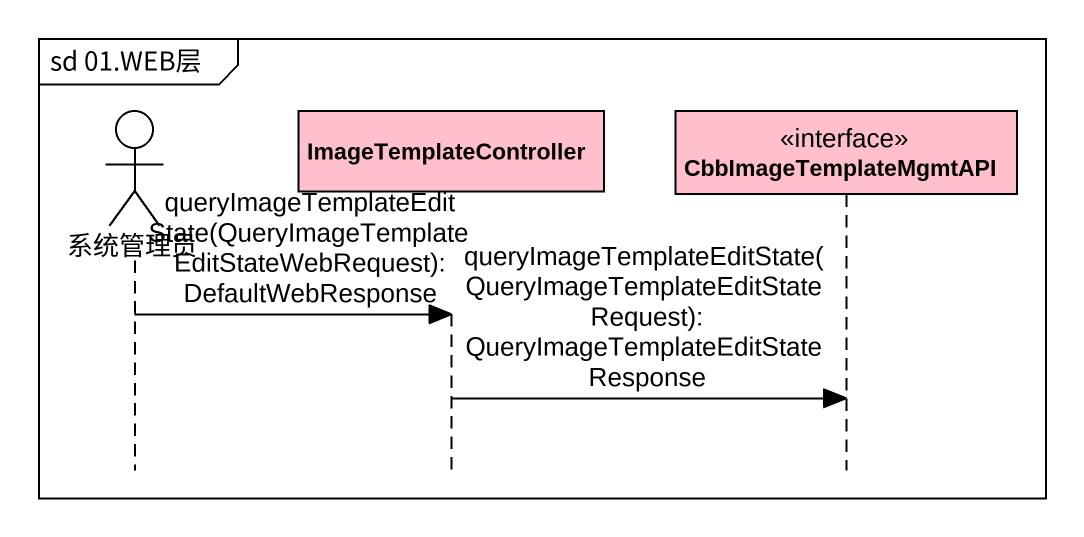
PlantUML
@startuml
mainframe sd 01.WEB层
hide footbox
actor 系统管理员 #FFFFFF
participant ImageTemplateController #FFC0CB
participant CbbImageTemplateMgmtAPI <<interface>> #FFC0CB

系统管理员 -> ImageTemplateController : queryImageTemplateEditState(QueryImageTemplateEditStateWebRequest): DefaultWebResponse
ImageTemplateController -> CbbImageTemplateMgmtAPI : queryImageTemplateEditState(QueryImageTemplateEditStateRequest): QueryImageTemplateEditStateResponse
@enduml
